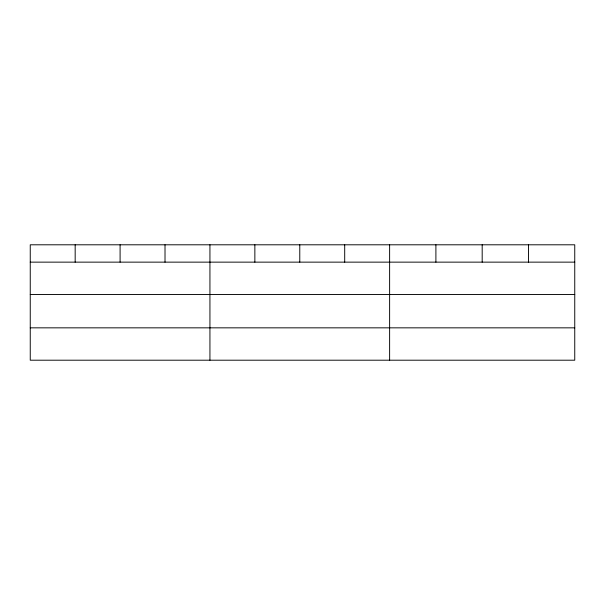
<?xml version="1.0" encoding="UTF-8"?>
<svg xmlns="http://www.w3.org/2000/svg" width="605" height="605" viewBox="0 0 605 605"><rect width="100%" height="100%" fill="white"/><g stroke="black" fill="none" stroke-linecap="round" stroke-linejoin="round"><path stroke-width="0.91" d="M574.75 294.499L574.75 244.798L30.25 244.798L30.25 360.202L574.75 360.202L574.75 294.499L30.25 294.499M30.25 262.139L574.75 262.139M30.25 327.842L574.75 327.842M528.467 244.798L528.467 262.139M482.185 244.798L482.185 262.139M435.902 244.798L435.902 262.139M389.62 244.798L389.62 360.202M344.699 244.798L344.699 262.139M299.777 244.798L299.777 262.139M254.856 244.798L254.856 262.139M209.935 244.798L209.935 360.202M165.014 244.798L165.014 262.139M120.093 244.798L120.093 262.139M75.171 244.798L75.171 262.139"/></g></svg>
